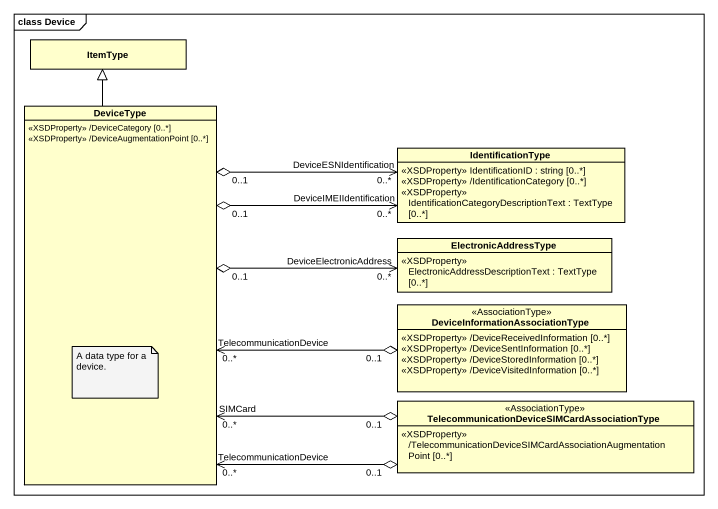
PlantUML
@startuml
mainframe class Device
hide circle
hide empty members
class ItemType
class DeviceType {
  <<XSDProperty>> /DeviceCategory [0..*]
  <<XSDProperty>> /DeviceAugmentationPoint [0..*]
}
class IdentificationType {
  <<XSDProperty>> IdentificationID : string [0..*]
  <<XSDProperty>> /IdentificationCategory [0..*]
  <<XSDProperty>> IdentificationCategoryDescriptionText : TextType [0..*]
}
class ElectronicAddressType {
  <<XSDProperty>> ElectronicAddressDescriptionText : TextType [0..*]
}
class "DeviceInformationAssociationType" as DeviceInformationAssociation <<AssociationType>> {
  <<XSDProperty>> /DeviceReceivedInformation [0..*]
  <<XSDProperty>> /DeviceSentInformation [0..*]
  <<XSDProperty>> /DeviceStoredInformation [0..*]
  <<XSDProperty>> /DeviceVisitedInformation [0..*]
}
class "TelecommunicationDeviceSIMCardAssociationType" as TelecommunicationDeviceSIMCa <<AssociationType>> {
  <<XSDProperty>> /TelecommunicationDeviceSIMCardAssociationAugmentationPoint [0..*]
}
DeviceType -up-|> ItemType
DeviceType "0..1" o-right-> "DeviceIMEIIdentification\n0..*" IdentificationType
DeviceType "0..1" o-right-> "DeviceESNIdentification\n0..*" IdentificationType
DeviceType "0..1" o-right-> "DeviceElectronicAddress\n0..*" ElectronicAddressType
DeviceInformationAssociation "0..1" o-left-> "TelecommunicationDevice\n0..*" DeviceType
TelecommunicationDeviceSIMCa "0..1" o-left-> "SIMCard\n0..*" DeviceType
TelecommunicationDeviceSIMCa "0..1" o-left-> "TelecommunicationDevice\n0..*" DeviceType
note bottom of DeviceType : A data type for a device.
@enduml
